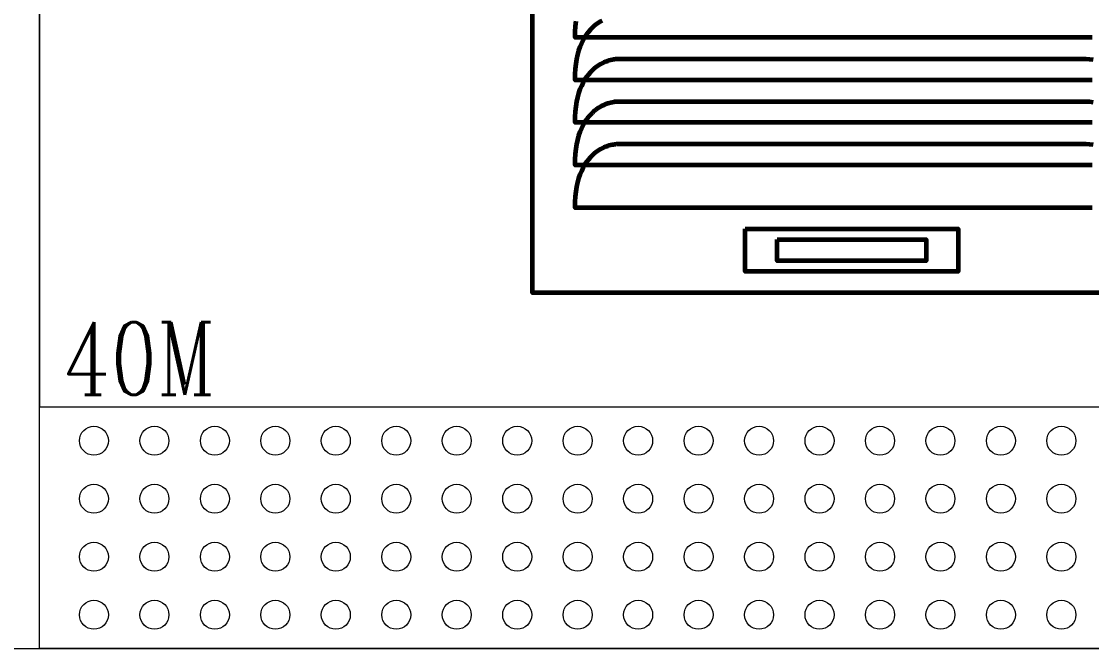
# Model space of a CAD drawing. Header units: millimetres. Extents: x -116965 to 323937, y 291661 to 566926.
# Drawn here: x -38030.4 to -37587.9, y 339951.6 to 340211.1 of the extents above; entities that cross this region are included whole.
import ezdxf
from ezdxf.enums import TextEntityAlignment as Align

# ---------------------------------------------------------------- set-up
doc = ezdxf.new("R2010")
doc.units = ezdxf.units.MM
doc.layers.get('0').update_dxf_attribs({"lineweight": 18})
doc.layers.add('C00-00-00', color=7, linetype='Continuous')
doc.layers.add('hw_Text', color=7, linetype='Continuous', lineweight=13)
doc.styles.add('hw_Title2', font='complex.shx', dxfattribs={"width": 0.75})

# ---------------------------------------------------------------- blocks, each defined once
blk = doc.blocks.new('*U1544')
blk.add_line((15, 2100), (15, 100))
for points in [[(0, 0), (900, 0), (900, 2200), (0, 2200)], [(15, 100), (885, 100), (885, 0), (15, 0)]]:
    blk.add_lwpolyline(points, close=True)
for centre in [(37.5, 86), (62.5, 86), (87.5, 86), (112.5, 86), (137.5, 86), (162.5, 86), (187.5, 86), (212.5, 86), (237.5, 86), (262.5, 86), (287.5, 86), (312.5, 86), (337.5, 86), (362.5, 86), (387.5, 86), (412.5, 86), (437.5, 86), (37.5, 62), (62.5, 62), (87.5, 62), (112.5, 62), (137.5, 62), (162.5, 62), (187.5, 62), (212.5, 62), (237.5, 62), (262.5, 62), (287.5, 62), (312.5, 62), (337.5, 62), (362.5, 62), (387.5, 62), (412.5, 62), (437.5, 62), (37.5, 38), (62.5, 38), (87.5, 38), (112.5, 38), (137.5, 38), (162.5, 38), (187.5, 38), (212.5, 38), (237.5, 38), (262.5, 38), (287.5, 38), (312.5, 38), (337.5, 38), (362.5, 38), (387.5, 38), (412.5, 38), (437.5, 38), (37.5, 14), (62.5, 14), (87.5, 14), (112.5, 14), (137.5, 14), (162.5, 14), (187.5, 14), (212.5, 14), (237.5, 14), (262.5, 14), (287.5, 14), (312.5, 14), (337.5, 14), (362.5, 14), (387.5, 14), (412.5, 14), (437.5, 14)]:
    blk.add_circle(centre, 6)
blk = doc.blocks.new('*U1570')
blk.add_line((0, 0), (0, 2000))
blk.add_lwpolyline([(0, 0), (670, 0), (670, 2000), (0, 2000)])
at = {"layer": 'hw_Text', "color": 6, "style": 'hw_Title2', "width": 0.75}
blk.add_text('40M', height=30, dxfattribs=at).set_placement((10, 20), align=Align.MIDDLE_LEFT)
blk = doc.blocks.new('fan1')
at = {"layer": 'C00-00-00', "lineweight": 60}
for points in [[(66482.46, 350162.92), (66746.42, 350162.92), (66746.42, 349898.96), (66482.46, 349898.96)], [(66570.45, 349925.36), (66658.44, 349925.36), (66658.44, 349907.76), (66570.45, 349907.76)], [(66583.64, 349920.96), (66645.23, 349920.96), (66645.23, 349912.16), (66583.64, 349912.16)]]:
    blk.add_lwpolyline(points, close=True, dxfattribs=at)
for points in [[(66713.81, 350004.55), (66712.37, 350004.55), (66710.87, 350004.55), (66709.32, 350004.55), (66707.71, 350004.55), (66706.05, 350004.55), (66704.34, 350004.55), (66702.58, 350004.55), (66700.77, 350004.55), (66698.91, 350004.55), (66697.01, 350004.55), (66695.07, 350004.55), (66693.08, 350004.55), (66691.05, 350004.55), (66688.97, 350004.55), (66686.86, 350004.55), (66684.71, 350004.55), (66682.53, 350004.55), (66680.31, 350004.55), (66678.05, 350004.55), (66675.76, 350004.55), (66673.44, 350004.55), (66671.09, 350004.55), (66668.72, 350004.55), (66666.31, 350004.55), (66663.88, 350004.55), (66661.42, 350004.55), (66658.94, 350004.55), (66656.44, 350004.55), (66653.92, 350004.55), (66651.37, 350004.55), (66648.81, 350004.55), (66646.23, 350004.55), (66643.64, 350004.55), (66641.03, 350004.55), (66638.41, 350004.55), (66635.77, 350004.55), (66633.13, 350004.55), (66630.48, 350004.55), (66627.82, 350004.55), (66625.15, 350004.55), (66622.48, 350004.55), (66619.8, 350004.55), (66617.12, 350004.55), (66614.44, 350004.55), (66611.76, 350004.55), (66609.08, 350004.55), (66606.4, 350004.55), (66603.73, 350004.55), (66601.06, 350004.55), (66598.4, 350004.55), (66595.75, 350004.55), (66593.1, 350004.55), (66590.47, 350004.55), (66587.85, 350004.55), (66585.24, 350004.55), (66582.65, 350004.55), (66580.07, 350004.55), (66577.51, 350004.55), (66574.96, 350004.55), (66572.44, 350004.55), (66569.94, 350004.55), (66567.46, 350004.55), (66565, 350004.55), (66562.57, 350004.55), (66560.16, 350004.55), (66557.78, 350004.55), (66555.43, 350004.55), (66553.12, 350004.55), (66550.83, 350004.55), (66548.57, 350004.55), (66546.35, 350004.55), (66544.17, 350004.55), (66542.02, 350004.55), (66539.9, 350004.55), (66537.83, 350004.55), (66535.8, 350004.55), (66533.81, 350004.55), (66531.87, 350004.55), (66529.96, 350004.55), (66528.11, 350004.55), (66526.3, 350004.55), (66524.54, 350004.55), (66522.83, 350004.55), (66521.17, 350004.55), (66519.56, 350004.55), (66518.01, 350004.55), (66516.51, 350004.55), (66515.07, 350004.55), (66513.68, 350004.55), (66512.36, 350004.55), (66511.09, 350004.55), (66509.89, 350004.55), (66508.75, 350004.55), (66507.67, 350004.55), (66506.66, 350004.55), (66505.71, 350004.55), (66504.84, 350004.55), (66504.03, 350004.55), (66503.29, 350004.55), (66502.63, 350004.55), (66502.03, 350004.55), (66501.52, 350004.55), (66501.08, 350004.55), (66500.71, 350004.55), (66500.43, 350004.55), (66500.22, 350004.55), (66500.1, 350004.55), (66500.06, 350004.55), (66500.11, 350006.95), (66500.25, 350009.2), (66500.49, 350011.3)], [(66713.81, 349986.95), (66712.37, 349986.95), (66710.87, 349986.95), (66709.32, 349986.95), (66707.71, 349986.95), (66706.05, 349986.95), (66704.34, 349986.95), (66702.58, 349986.95), (66700.77, 349986.95), (66698.91, 349986.95), (66697.01, 349986.95), (66695.07, 349986.95), (66693.08, 349986.95), (66691.05, 349986.95), (66688.97, 349986.95), (66686.86, 349986.95), (66684.71, 349986.95), (66682.53, 349986.95), (66680.31, 349986.95), (66678.05, 349986.95), (66675.76, 349986.95), (66673.44, 349986.95), (66671.09, 349986.95), (66668.72, 349986.95), (66666.31, 349986.95), (66663.88, 349986.95), (66661.42, 349986.95), (66658.94, 349986.95), (66656.44, 349986.95), (66653.92, 349986.95), (66651.37, 349986.95), (66648.81, 349986.95), (66646.23, 349986.95), (66643.64, 349986.95), (66641.03, 349986.95), (66638.41, 349986.95), (66635.77, 349986.95), (66633.13, 349986.95), (66630.48, 349986.95), (66627.82, 349986.95), (66625.15, 349986.95), (66622.48, 349986.95), (66619.8, 349986.95), (66617.12, 349986.95), (66614.44, 349986.95), (66611.76, 349986.95), (66609.08, 349986.95), (66606.4, 349986.95), (66603.73, 349986.95), (66601.06, 349986.95), (66598.4, 349986.95), (66595.75, 349986.95), (66593.1, 349986.95), (66590.47, 349986.95), (66587.85, 349986.95), (66585.24, 349986.95), (66582.65, 349986.95), (66580.07, 349986.95), (66577.51, 349986.95), (66574.96, 349986.95), (66572.44, 349986.95), (66569.94, 349986.95), (66567.46, 349986.95), (66565, 349986.95), (66562.57, 349986.95), (66560.16, 349986.95), (66557.78, 349986.95), (66555.43, 349986.95), (66553.12, 349986.95), (66550.83, 349986.95), (66548.57, 349986.95), (66546.35, 349986.95), (66544.17, 349986.95), (66542.02, 349986.95), (66539.9, 349986.95), (66537.83, 349986.95), (66535.8, 349986.95), (66533.81, 349986.95), (66531.87, 349986.95), (66529.96, 349986.95), (66528.11, 349986.95), (66526.3, 349986.95), (66524.54, 349986.95), (66522.83, 349986.95), (66521.17, 349986.95), (66519.56, 349986.95), (66518.01, 349986.95), (66516.51, 349986.95), (66515.07, 349986.95), (66513.68, 349986.95), (66512.36, 349986.95), (66511.09, 349986.95), (66509.89, 349986.95), (66508.75, 349986.95), (66507.67, 349986.95), (66506.66, 349986.95), (66505.71, 349986.95), (66504.84, 349986.95), (66504.03, 349986.95), (66503.29, 349986.95), (66502.63, 349986.95), (66502.03, 349986.95), (66501.52, 349986.95), (66501.08, 349986.95), (66500.71, 349986.95), (66500.43, 349986.95), (66500.22, 349986.95), (66500.1, 349986.95), (66500.06, 349986.95), (66500.11, 349989.35), (66500.25, 349991.59), (66500.49, 349993.7), (66500.81, 349995.66), (66501.21, 349997.49), (66501.68, 349999.19), (66502.21, 350000.76), (66502.81, 350002.21), (66503.45, 350003.54), (66504.14, 350004.77), (66504.87, 350005.89), (66505.62, 350006.9), (66506.41, 350007.82), (66507.21, 350008.65), (66508.03, 350009.39), (66508.86, 350010.05), (66509.68, 350010.63), (66510.5, 350011.14), (66511.3, 350011.58)], [(66713.81, 349969.35), (66712.37, 349969.35), (66710.87, 349969.35), (66709.32, 349969.35), (66707.71, 349969.35), (66706.05, 349969.35), (66704.34, 349969.35), (66702.58, 349969.35), (66700.77, 349969.35), (66698.91, 349969.35), (66697.01, 349969.35), (66695.07, 349969.35), (66693.08, 349969.35), (66691.05, 349969.35), (66688.97, 349969.35), (66686.86, 349969.35), (66684.71, 349969.35), (66682.53, 349969.35), (66680.31, 349969.35), (66678.05, 349969.35), (66675.76, 349969.35), (66673.44, 349969.35), (66671.09, 349969.35), (66668.72, 349969.35), (66666.31, 349969.35), (66663.88, 349969.35), (66661.42, 349969.35), (66658.94, 349969.35), (66656.44, 349969.35), (66653.92, 349969.35), (66651.37, 349969.35), (66648.81, 349969.35), (66646.23, 349969.35), (66643.64, 349969.35), (66641.03, 349969.35), (66638.41, 349969.35), (66635.77, 349969.35), (66633.13, 349969.35), (66630.48, 349969.35), (66627.82, 349969.35), (66625.15, 349969.35), (66622.48, 349969.35), (66619.8, 349969.35), (66617.12, 349969.35), (66614.44, 349969.35), (66611.76, 349969.35), (66609.08, 349969.35), (66606.4, 349969.35), (66603.73, 349969.35), (66601.06, 349969.35), (66598.4, 349969.35), (66595.75, 349969.35), (66593.1, 349969.35), (66590.47, 349969.35), (66587.85, 349969.35), (66585.24, 349969.35), (66582.65, 349969.35), (66580.07, 349969.35), (66577.51, 349969.35), (66574.96, 349969.35), (66572.44, 349969.35), (66569.94, 349969.35), (66567.46, 349969.35), (66565, 349969.35), (66562.57, 349969.35), (66560.16, 349969.35), (66557.78, 349969.35), (66555.43, 349969.35), (66553.12, 349969.35), (66550.83, 349969.35), (66548.57, 349969.35), (66546.35, 349969.35), (66544.17, 349969.35), (66542.02, 349969.35), (66539.9, 349969.35), (66537.83, 349969.35), (66535.8, 349969.35), (66533.81, 349969.35), (66531.87, 349969.35), (66529.96, 349969.35), (66528.11, 349969.35), (66526.3, 349969.35), (66524.54, 349969.35), (66522.83, 349969.35), (66521.17, 349969.35), (66519.56, 349969.35), (66518.01, 349969.35), (66516.51, 349969.35), (66515.07, 349969.35), (66513.68, 349969.35), (66512.36, 349969.35), (66511.09, 349969.35), (66509.89, 349969.35), (66508.75, 349969.35), (66507.67, 349969.35), (66506.66, 349969.35), (66505.71, 349969.35), (66504.84, 349969.35), (66504.03, 349969.35), (66503.29, 349969.35), (66502.63, 349969.35), (66502.03, 349969.35), (66501.52, 349969.35), (66501.08, 349969.35), (66500.71, 349969.35), (66500.43, 349969.35), (66500.22, 349969.35), (66500.1, 349969.35), (66500.06, 349969.35), (66500.11, 349971.75), (66500.25, 349974), (66500.49, 349976.1), (66500.81, 349978.07), (66501.21, 349979.89), (66501.68, 349981.59), (66502.21, 349983.16), (66502.81, 349984.61), (66503.45, 349985.95), (66504.14, 349987.17), (66504.87, 349988.29), (66505.62, 349989.3), (66506.41, 349990.22), (66507.21, 349991.05), (66508.03, 349991.79), (66508.86, 349992.45), (66509.68, 349993.03), (66510.5, 349993.54), (66511.3, 349993.98), (66512.09, 349994.36), (66512.85, 349994.68), (66513.57, 349994.94), (66514.26, 349995.16), (66514.9, 349995.34), (66515.5, 349995.47), (66516.03, 349995.58), (66516.5, 349995.65), (66516.9, 349995.7), (66517.22, 349995.73), (66517.46, 349995.74), (66517.6, 349995.75), (66517.65, 349995.75), (66517.79, 349995.75), (66518.21, 349995.75), (66518.89, 349995.75), (66519.83, 349995.75), (66521.01, 349995.75), (66522.44, 349995.75), (66524.09, 349995.75), (66525.97, 349995.75), (66528.06, 349995.75), (66530.35, 349995.75), (66532.84, 349995.75), (66535.52, 349995.75), (66538.37, 349995.75), (66541.39, 349995.75), (66544.57, 349995.75), (66547.9, 349995.75), (66551.37, 349995.75), (66554.98, 349995.75), (66558.7, 349995.75), (66562.55, 349995.75), (66566.5, 349995.75), (66570.55, 349995.75), (66574.68, 349995.75), (66578.9, 349995.75), (66583.19, 349995.75), (66587.54, 349995.75), (66591.94, 349995.75), (66596.39, 349995.75), (66600.87, 349995.75), (66605.38, 349995.75), (66609.9, 349995.75), (66614.44, 349995.75), (66618.97, 349995.75), (66623.5, 349995.75), (66628.01, 349995.75), (66632.49, 349995.75), (66636.94, 349995.75), (66641.34, 349995.75), (66645.69, 349995.75), (66649.98, 349995.75), (66654.19, 349995.75), (66658.33, 349995.75), (66662.38, 349995.75), (66666.33, 349995.75), (66670.17, 349995.75), (66673.9, 349995.75), (66677.51, 349995.75), (66680.98, 349995.75), (66684.31, 349995.75), (66687.49, 349995.75), (66690.51, 349995.75), (66693.36, 349995.75), (66696.04, 349995.75), (66698.52, 349995.75), (66700.82, 349995.75), (66702.91, 349995.75), (66704.78, 349995.75), (66706.44, 349995.75), (66707.87, 349995.75), (66709.05, 349995.75), (66709.99, 349995.75), (66710.67, 349995.75), (66711.08, 349995.75), (66711.23, 349995.75), (66712.82, 349995.67), (66714.32, 349995.45)], [(66713.81, 349951.76), (66712.37, 349951.76), (66710.87, 349951.76), (66709.32, 349951.76), (66707.71, 349951.76), (66706.05, 349951.76), (66704.34, 349951.76), (66702.58, 349951.76), (66700.77, 349951.76), (66698.91, 349951.76), (66697.01, 349951.76), (66695.07, 349951.76), (66693.08, 349951.76), (66691.05, 349951.76), (66688.97, 349951.76), (66686.86, 349951.76), (66684.71, 349951.76), (66682.53, 349951.76), (66680.31, 349951.76), (66678.05, 349951.76), (66675.76, 349951.76), (66673.44, 349951.76), (66671.09, 349951.76), (66668.72, 349951.76), (66666.31, 349951.76), (66663.88, 349951.76), (66661.42, 349951.76), (66658.94, 349951.76), (66656.44, 349951.76), (66653.92, 349951.76), (66651.37, 349951.76), (66648.81, 349951.76), (66646.23, 349951.76), (66643.64, 349951.76), (66641.03, 349951.76), (66638.41, 349951.76), (66635.77, 349951.76), (66633.13, 349951.76), (66630.48, 349951.76), (66627.82, 349951.76), (66625.15, 349951.76), (66622.48, 349951.76), (66619.8, 349951.76), (66617.12, 349951.76), (66614.44, 349951.76), (66611.76, 349951.76), (66609.08, 349951.76), (66606.4, 349951.76), (66603.73, 349951.76), (66601.06, 349951.76), (66598.4, 349951.76), (66595.75, 349951.76), (66593.1, 349951.76), (66590.47, 349951.76), (66587.85, 349951.76), (66585.24, 349951.76), (66582.65, 349951.76), (66580.07, 349951.76), (66577.51, 349951.76), (66574.96, 349951.76), (66572.44, 349951.76), (66569.94, 349951.76), (66567.46, 349951.76), (66565, 349951.76), (66562.57, 349951.76), (66560.16, 349951.76), (66557.78, 349951.76), (66555.43, 349951.76), (66553.12, 349951.76), (66550.83, 349951.76), (66548.57, 349951.76), (66546.35, 349951.76), (66544.17, 349951.76), (66542.02, 349951.76), (66539.9, 349951.76), (66537.83, 349951.76), (66535.8, 349951.76), (66533.81, 349951.76), (66531.87, 349951.76), (66529.96, 349951.76), (66528.11, 349951.76), (66526.3, 349951.76), (66524.54, 349951.76), (66522.83, 349951.76), (66521.17, 349951.76), (66519.56, 349951.76), (66518.01, 349951.76), (66516.51, 349951.76), (66515.07, 349951.76), (66513.68, 349951.76), (66512.36, 349951.76), (66511.09, 349951.76), (66509.89, 349951.76), (66508.75, 349951.76), (66507.67, 349951.76), (66506.66, 349951.76), (66505.71, 349951.76), (66504.84, 349951.76), (66504.03, 349951.76), (66503.29, 349951.76), (66502.63, 349951.76), (66502.03, 349951.76), (66501.52, 349951.76), (66501.08, 349951.76), (66500.71, 349951.76), (66500.43, 349951.76), (66500.22, 349951.76), (66500.1, 349951.76), (66500.06, 349951.76), (66500.11, 349954.15), (66500.25, 349956.4), (66500.49, 349958.51), (66500.81, 349960.47), (66501.21, 349962.3), (66501.68, 349963.99), (66502.21, 349965.57), (66502.81, 349967.02), (66503.45, 349968.35), (66504.14, 349969.58), (66504.87, 349970.69), (66505.62, 349971.71), (66506.41, 349972.63), (66507.21, 349973.46), (66508.03, 349974.2), (66508.86, 349974.85), (66509.68, 349975.43), (66510.5, 349975.94), (66511.3, 349976.38), (66512.09, 349976.76), (66512.85, 349977.08), (66513.57, 349977.35), (66514.26, 349977.57), (66514.9, 349977.74), (66515.5, 349977.88), (66516.03, 349977.98), (66516.5, 349978.05), (66516.9, 349978.1), (66517.22, 349978.13), (66517.46, 349978.15), (66517.6, 349978.15), (66517.65, 349978.15), (66517.79, 349978.15), (66518.21, 349978.15), (66518.89, 349978.15), (66519.83, 349978.15), (66521.01, 349978.15), (66522.44, 349978.15), (66524.09, 349978.15), (66525.97, 349978.15), (66528.06, 349978.15), (66530.35, 349978.15), (66532.84, 349978.15), (66535.52, 349978.15), (66538.37, 349978.15), (66541.39, 349978.15), (66544.57, 349978.15), (66547.9, 349978.15), (66551.37, 349978.15), (66554.98, 349978.15), (66558.7, 349978.15), (66562.55, 349978.15), (66566.5, 349978.15), (66570.55, 349978.15), (66574.68, 349978.15), (66578.9, 349978.15), (66583.19, 349978.15), (66587.54, 349978.15), (66591.94, 349978.15), (66596.39, 349978.15), (66600.87, 349978.15), (66605.38, 349978.15), (66609.9, 349978.15), (66614.44, 349978.15), (66618.97, 349978.15), (66623.5, 349978.15), (66628.01, 349978.15), (66632.49, 349978.15), (66636.94, 349978.15), (66641.34, 349978.15), (66645.69, 349978.15), (66649.98, 349978.15), (66654.19, 349978.15), (66658.33, 349978.15), (66662.38, 349978.15), (66666.33, 349978.15), (66670.17, 349978.15), (66673.9, 349978.15), (66677.51, 349978.15), (66680.98, 349978.15), (66684.31, 349978.15), (66687.49, 349978.15), (66690.51, 349978.15), (66693.36, 349978.15), (66696.04, 349978.15), (66698.52, 349978.15), (66700.82, 349978.15), (66702.91, 349978.15), (66704.78, 349978.15), (66706.44, 349978.15), (66707.87, 349978.15), (66709.05, 349978.15), (66709.99, 349978.15), (66710.67, 349978.15), (66711.08, 349978.15), (66711.23, 349978.15), (66712.82, 349978.08), (66714.32, 349977.86)], [(66713.81, 349934.16), (66712.37, 349934.16), (66710.87, 349934.16), (66709.32, 349934.16), (66707.71, 349934.16), (66706.05, 349934.16), (66704.34, 349934.16), (66702.58, 349934.16), (66700.77, 349934.16), (66698.91, 349934.16), (66697.01, 349934.16), (66695.07, 349934.16), (66693.08, 349934.16), (66691.05, 349934.16), (66688.97, 349934.16), (66686.86, 349934.16), (66684.71, 349934.16), (66682.53, 349934.16), (66680.31, 349934.16), (66678.05, 349934.16), (66675.76, 349934.16), (66673.44, 349934.16), (66671.09, 349934.16), (66668.72, 349934.16), (66666.31, 349934.16), (66663.88, 349934.16), (66661.42, 349934.16), (66658.94, 349934.16), (66656.44, 349934.16), (66653.92, 349934.16), (66651.37, 349934.16), (66648.81, 349934.16), (66646.23, 349934.16), (66643.64, 349934.16), (66641.03, 349934.16), (66638.41, 349934.16), (66635.77, 349934.16), (66633.13, 349934.16), (66630.48, 349934.16), (66627.82, 349934.16), (66625.15, 349934.16), (66622.48, 349934.16), (66619.8, 349934.16), (66617.12, 349934.16), (66614.44, 349934.16), (66611.76, 349934.16), (66609.08, 349934.16), (66606.4, 349934.16), (66603.73, 349934.16), (66601.06, 349934.16), (66598.4, 349934.16), (66595.75, 349934.16), (66593.1, 349934.16), (66590.47, 349934.16), (66587.85, 349934.16), (66585.24, 349934.16), (66582.65, 349934.16), (66580.07, 349934.16), (66577.51, 349934.16), (66574.96, 349934.16), (66572.44, 349934.16), (66569.94, 349934.16), (66567.46, 349934.16), (66565, 349934.16), (66562.57, 349934.16), (66560.16, 349934.16), (66557.78, 349934.16), (66555.43, 349934.16), (66553.12, 349934.16), (66550.83, 349934.16), (66548.57, 349934.16), (66546.35, 349934.16), (66544.17, 349934.16), (66542.02, 349934.16), (66539.9, 349934.16), (66537.83, 349934.16), (66535.8, 349934.16), (66533.81, 349934.16), (66531.87, 349934.16), (66529.96, 349934.16), (66528.11, 349934.16), (66526.3, 349934.16), (66524.54, 349934.16), (66522.83, 349934.16), (66521.17, 349934.16), (66519.56, 349934.16), (66518.01, 349934.16), (66516.51, 349934.16), (66515.07, 349934.16), (66513.68, 349934.16), (66512.36, 349934.16), (66511.09, 349934.16), (66509.89, 349934.16), (66508.75, 349934.16), (66507.67, 349934.16), (66506.66, 349934.16), (66505.71, 349934.16), (66504.84, 349934.16), (66504.03, 349934.16), (66503.29, 349934.16), (66502.63, 349934.16), (66502.03, 349934.16), (66501.52, 349934.16), (66501.08, 349934.16), (66500.71, 349934.16), (66500.43, 349934.16), (66500.22, 349934.16), (66500.1, 349934.16), (66500.06, 349934.16), (66500.11, 349936.56), (66500.25, 349938.81), (66500.49, 349940.91), (66500.81, 349942.87), (66501.21, 349944.7), (66501.68, 349946.4), (66502.21, 349947.97), (66502.81, 349949.42), (66503.45, 349950.76), (66504.14, 349951.98), (66504.87, 349953.1), (66505.62, 349954.11), (66506.41, 349955.03), (66507.21, 349955.86), (66508.03, 349956.6), (66508.86, 349957.26), (66509.68, 349957.84), (66510.5, 349958.35), (66511.3, 349958.79), (66512.09, 349959.17), (66512.85, 349959.48), (66513.57, 349959.75), (66514.26, 349959.97), (66514.9, 349960.14), (66515.5, 349960.28), (66516.03, 349960.38), (66516.5, 349960.46), (66516.9, 349960.51), (66517.22, 349960.54), (66517.46, 349960.55), (66517.6, 349960.56), (66517.65, 349960.56), (66517.79, 349960.56), (66518.21, 349960.56), (66518.89, 349960.56), (66519.83, 349960.56), (66521.01, 349960.56), (66522.44, 349960.56), (66524.09, 349960.56), (66525.97, 349960.56), (66528.06, 349960.56), (66530.35, 349960.56), (66532.84, 349960.56), (66535.52, 349960.56), (66538.37, 349960.56), (66541.39, 349960.56), (66544.57, 349960.56), (66547.9, 349960.56), (66551.37, 349960.56), (66554.98, 349960.56), (66558.7, 349960.56), (66562.55, 349960.56), (66566.5, 349960.56), (66570.55, 349960.56), (66574.68, 349960.56), (66578.9, 349960.56), (66583.19, 349960.56), (66587.54, 349960.56), (66591.94, 349960.56), (66596.39, 349960.56), (66600.87, 349960.56), (66605.38, 349960.56), (66609.9, 349960.56), (66614.44, 349960.56), (66618.97, 349960.56), (66623.5, 349960.56), (66628.01, 349960.56), (66632.49, 349960.56), (66636.94, 349960.56), (66641.34, 349960.56), (66645.69, 349960.56), (66649.98, 349960.56), (66654.19, 349960.56), (66658.33, 349960.56), (66662.38, 349960.56), (66666.33, 349960.56), (66670.17, 349960.56), (66673.9, 349960.56), (66677.51, 349960.56), (66680.98, 349960.56), (66684.31, 349960.56), (66687.49, 349960.56), (66690.51, 349960.56), (66693.36, 349960.56), (66696.04, 349960.56), (66698.52, 349960.56), (66700.82, 349960.56), (66702.91, 349960.56), (66704.78, 349960.56), (66706.44, 349960.56), (66707.87, 349960.56), (66709.05, 349960.56), (66709.99, 349960.56), (66710.67, 349960.56), (66711.08, 349960.56), (66711.23, 349960.56), (66712.82, 349960.48), (66714.32, 349960.26)]]:
    blk.add_lwpolyline(points, dxfattribs=at)

msp = doc.modelspace()

# ---------------------------------------------------------------- block references
msp.add_blockref('*U1544', (-38037.949803, 339951.616143))

# ---------------------------------------------------------------- next in the draw order: block references
at = {"lineweight": -3}
msp.add_blockref('fan1', (-104301.589781, -9800.1675), dxfattribs=at)
at = {"layer": 'hw_Text'}
msp.add_blockref('*U1570', (-38022.949803, 340051.616143), dxfattribs=at)

doc.saveas('drawing.dxf')
